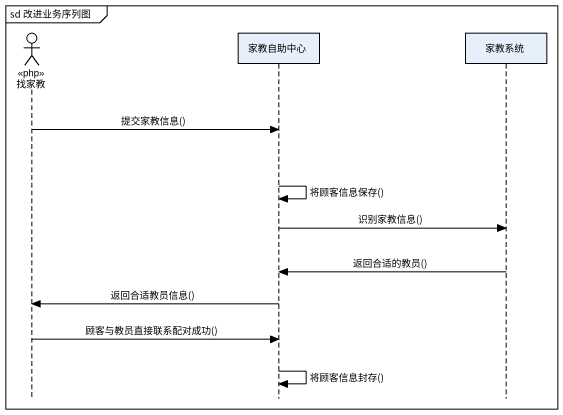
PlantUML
@startuml
mainframe sd 改进业务序列图
hide footbox
actor 找家教 <<php>>
participant 家教自助中心
participant 家教系统

找家教 -> 家教自助中心 : 提交家教信息()
家教自助中心 -> 家教自助中心 : 将顾客信息保存()
家教自助中心 -> 家教系统 : 识别家教信息()
家教系统 -> 家教自助中心 : 返回合适的教员()
家教自助中心 -> 找家教 : 返回合适教员信息()
找家教 -> 家教自助中心 : 顾客与教员直接联系配对成功()
家教自助中心 -> 家教自助中心 : 将顾客信息封存()
@enduml
